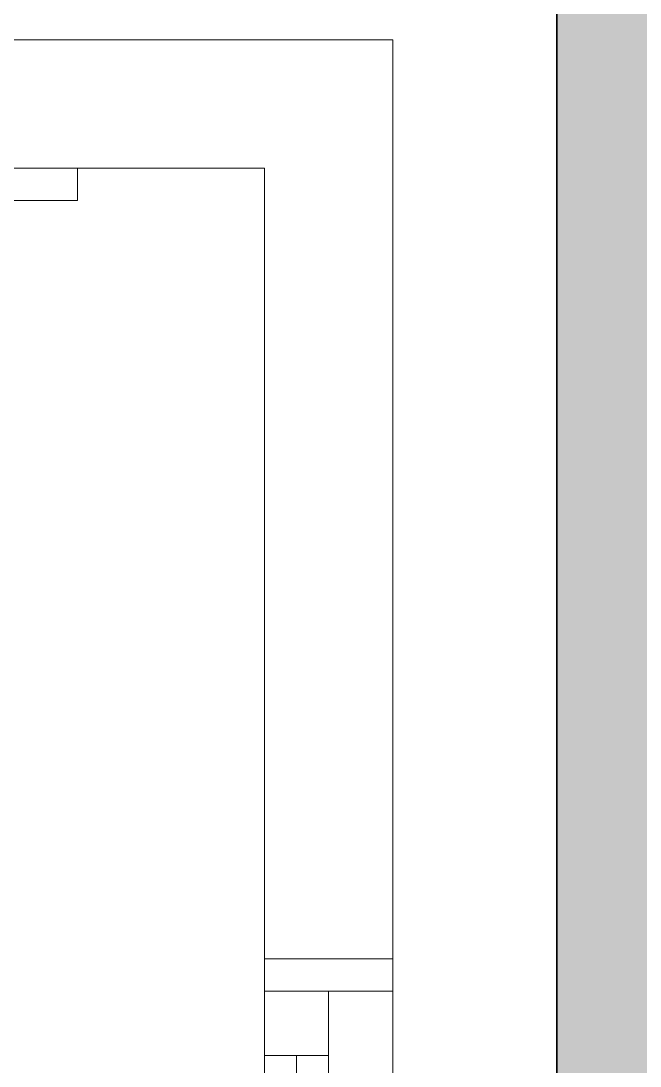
# Model space of a CAD drawing. Header units: inches. Extents: x -12418 to 57169, y -29325 to 19878.
# Drawn here: x 29260 to 29742, y -7146 to -6333 of the extents above; entities that cross this region are included whole.
import ezdxf

# ---------------------------------------------------------------- set-up
doc = ezdxf.new("R2010")
doc.units = ezdxf.units.IN
doc.header["$LTSCALE"] = 25
doc.header["$MEASUREMENT"] = 0
doc.linetypes.add('DASHDOT', pattern=[25.4, 12.7, -6.35, 0, -6.35])
doc.layers.get('0').update_dxf_attribs({"color": 8})
for name, color, linetype, lineweight in [('00-Ground Floor$0$Aluminum', 251, 'Continuous', 5), ('00-Ground Floor$0$LOADING', 253, 'Continuous', 5), ('00-Ground Floor$0$Walls', 251, 'Continuous', 5), ('E-LITE-CLNG-CNDT', 6, 'DASHDOT', 35), ('T-CABL-TRAY', 60, 'Continuous', 35)]:
    doc.layers.add(name, color=color, linetype=linetype, lineweight=lineweight)

# ---------------------------------------------------------------- blocks, each defined once
blk = doc.blocks.new('00-Ground Floor$0$A$C37be4daf')
at = {"layer": '00-Ground Floor$0$Aluminum'}
for p, q in [((1416.01, 598.24), (216.01, 598.24)), ((1341.01, 548.24), (1341.01, 598.24)), ((1391.01, 498.24), (1391.01, 598.24)), ((291.01, 573.24), (1341.01, 573.24)), ((1391.01, 548.24), (241.01, 548.24)), ((1416.01, 498.24), (216.01, 498.24))]:
    blk.add_line(p, q, dxfattribs=at)
at = {"layer": '00-Ground Floor$0$Walls'}
blk.add_line((1416.01, 498.24), (1416.01, 598.24), dxfattribs=at)
blk = doc.blocks.new('00-Ground Floor')
at = {"layer": '00-Ground Floor$0$LOADING', "elevation": 0}
blk.add_lwpolyline([(29304.21, -6447.43), (29304.21, -6472.43), (28798.21, -6472.43), (28798.21, -6447.43), (29304.21, -6447.43)], dxfattribs=at)
at = {"layer": '00-Ground Floor$0$Walls'}
for p, q in [((23949.51, -6347.43, 0), (29549.51, -6347.43, 0)), ((29549.51, -6347.43, 0), (29549.51, -8877.43, 0)), ((29449.51, -6447.43, 0), (23949.51, -6447.43, 0)), ((29449.51, -8877.43, 0), (29449.51, -6447.43, 0))]:
    blk.add_line(p, q, dxfattribs=at)
at = {"rotation": 90}
blk.add_blockref('00-Ground Floor$0$A$C37be4daf', (30047.74, -8478.44, 0), dxfattribs=at)
blk = doc.blocks.new('*U122')
at = {"lineweight": 0}
h = blk.add_hatch(dxfattribs=at)
h.set_pattern_fill('HEX', color=253, scale=8, angle=180, style=0)
h.set_pattern_definition([(180, (-24050.41, -3e-10), (6e-13, -43.99409), [25.4, -50.8]), (300, (-24050.41, -3e-10), (38.1, 21.997045), [25.4, -50.8]), (240, (-24075.81, -3e-10), (38.1, -21.997045), [25.4, -50.8])])
h.paths.add_polyline_path([(-10603.55, 150), (-10603.55, 0), (0, 0), (0, 150)])
at = {"color": 0}
blk.add_line((0, 0), (-10603.55, 0), dxfattribs=at)

msp = doc.modelspace()

# ---------------------------------------------------------------- block references
at = {"layer": 'E-LITE-CLNG-CNDT'}
msp.add_blockref('00-Ground Floor', (0, 0), dxfattribs=at)
at = {"layer": 'T-CABL-TRAY', "linetype": 'Continuous', "rotation": 270}
msp.add_blockref('*U122', (29676.89, -13350.98), dxfattribs=at)

doc.saveas('drawing.dxf')
